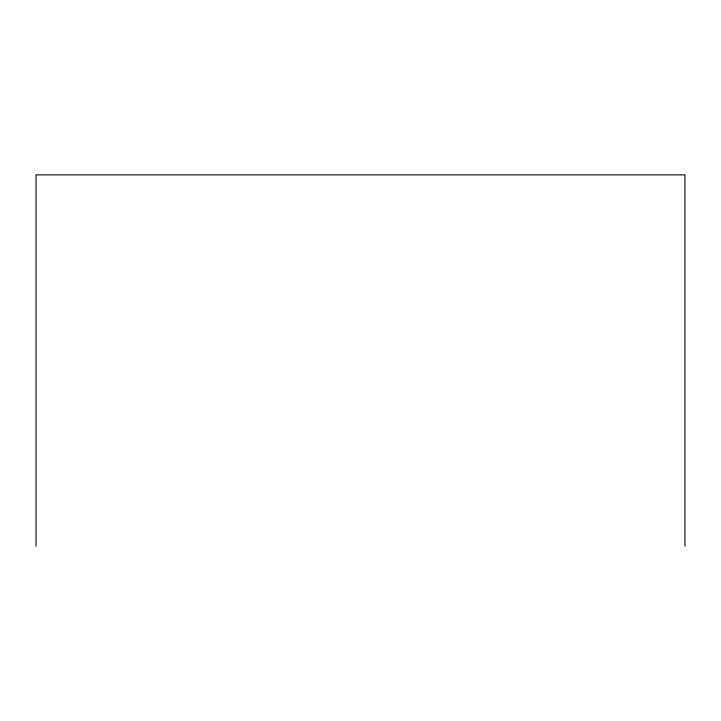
<?xml version="1.0" encoding="UTF-8"?>
<svg xmlns="http://www.w3.org/2000/svg" width="721" height="721" viewBox="0 0 721 721"><rect width="100%" height="100%" fill="white"/><g stroke="black" fill="none" stroke-linecap="round" stroke-linejoin="round"><path stroke-width="1.08" d="M684.95 546.121L684.95 174.879L36.05 174.879L36.05 546.121"/></g></svg>
